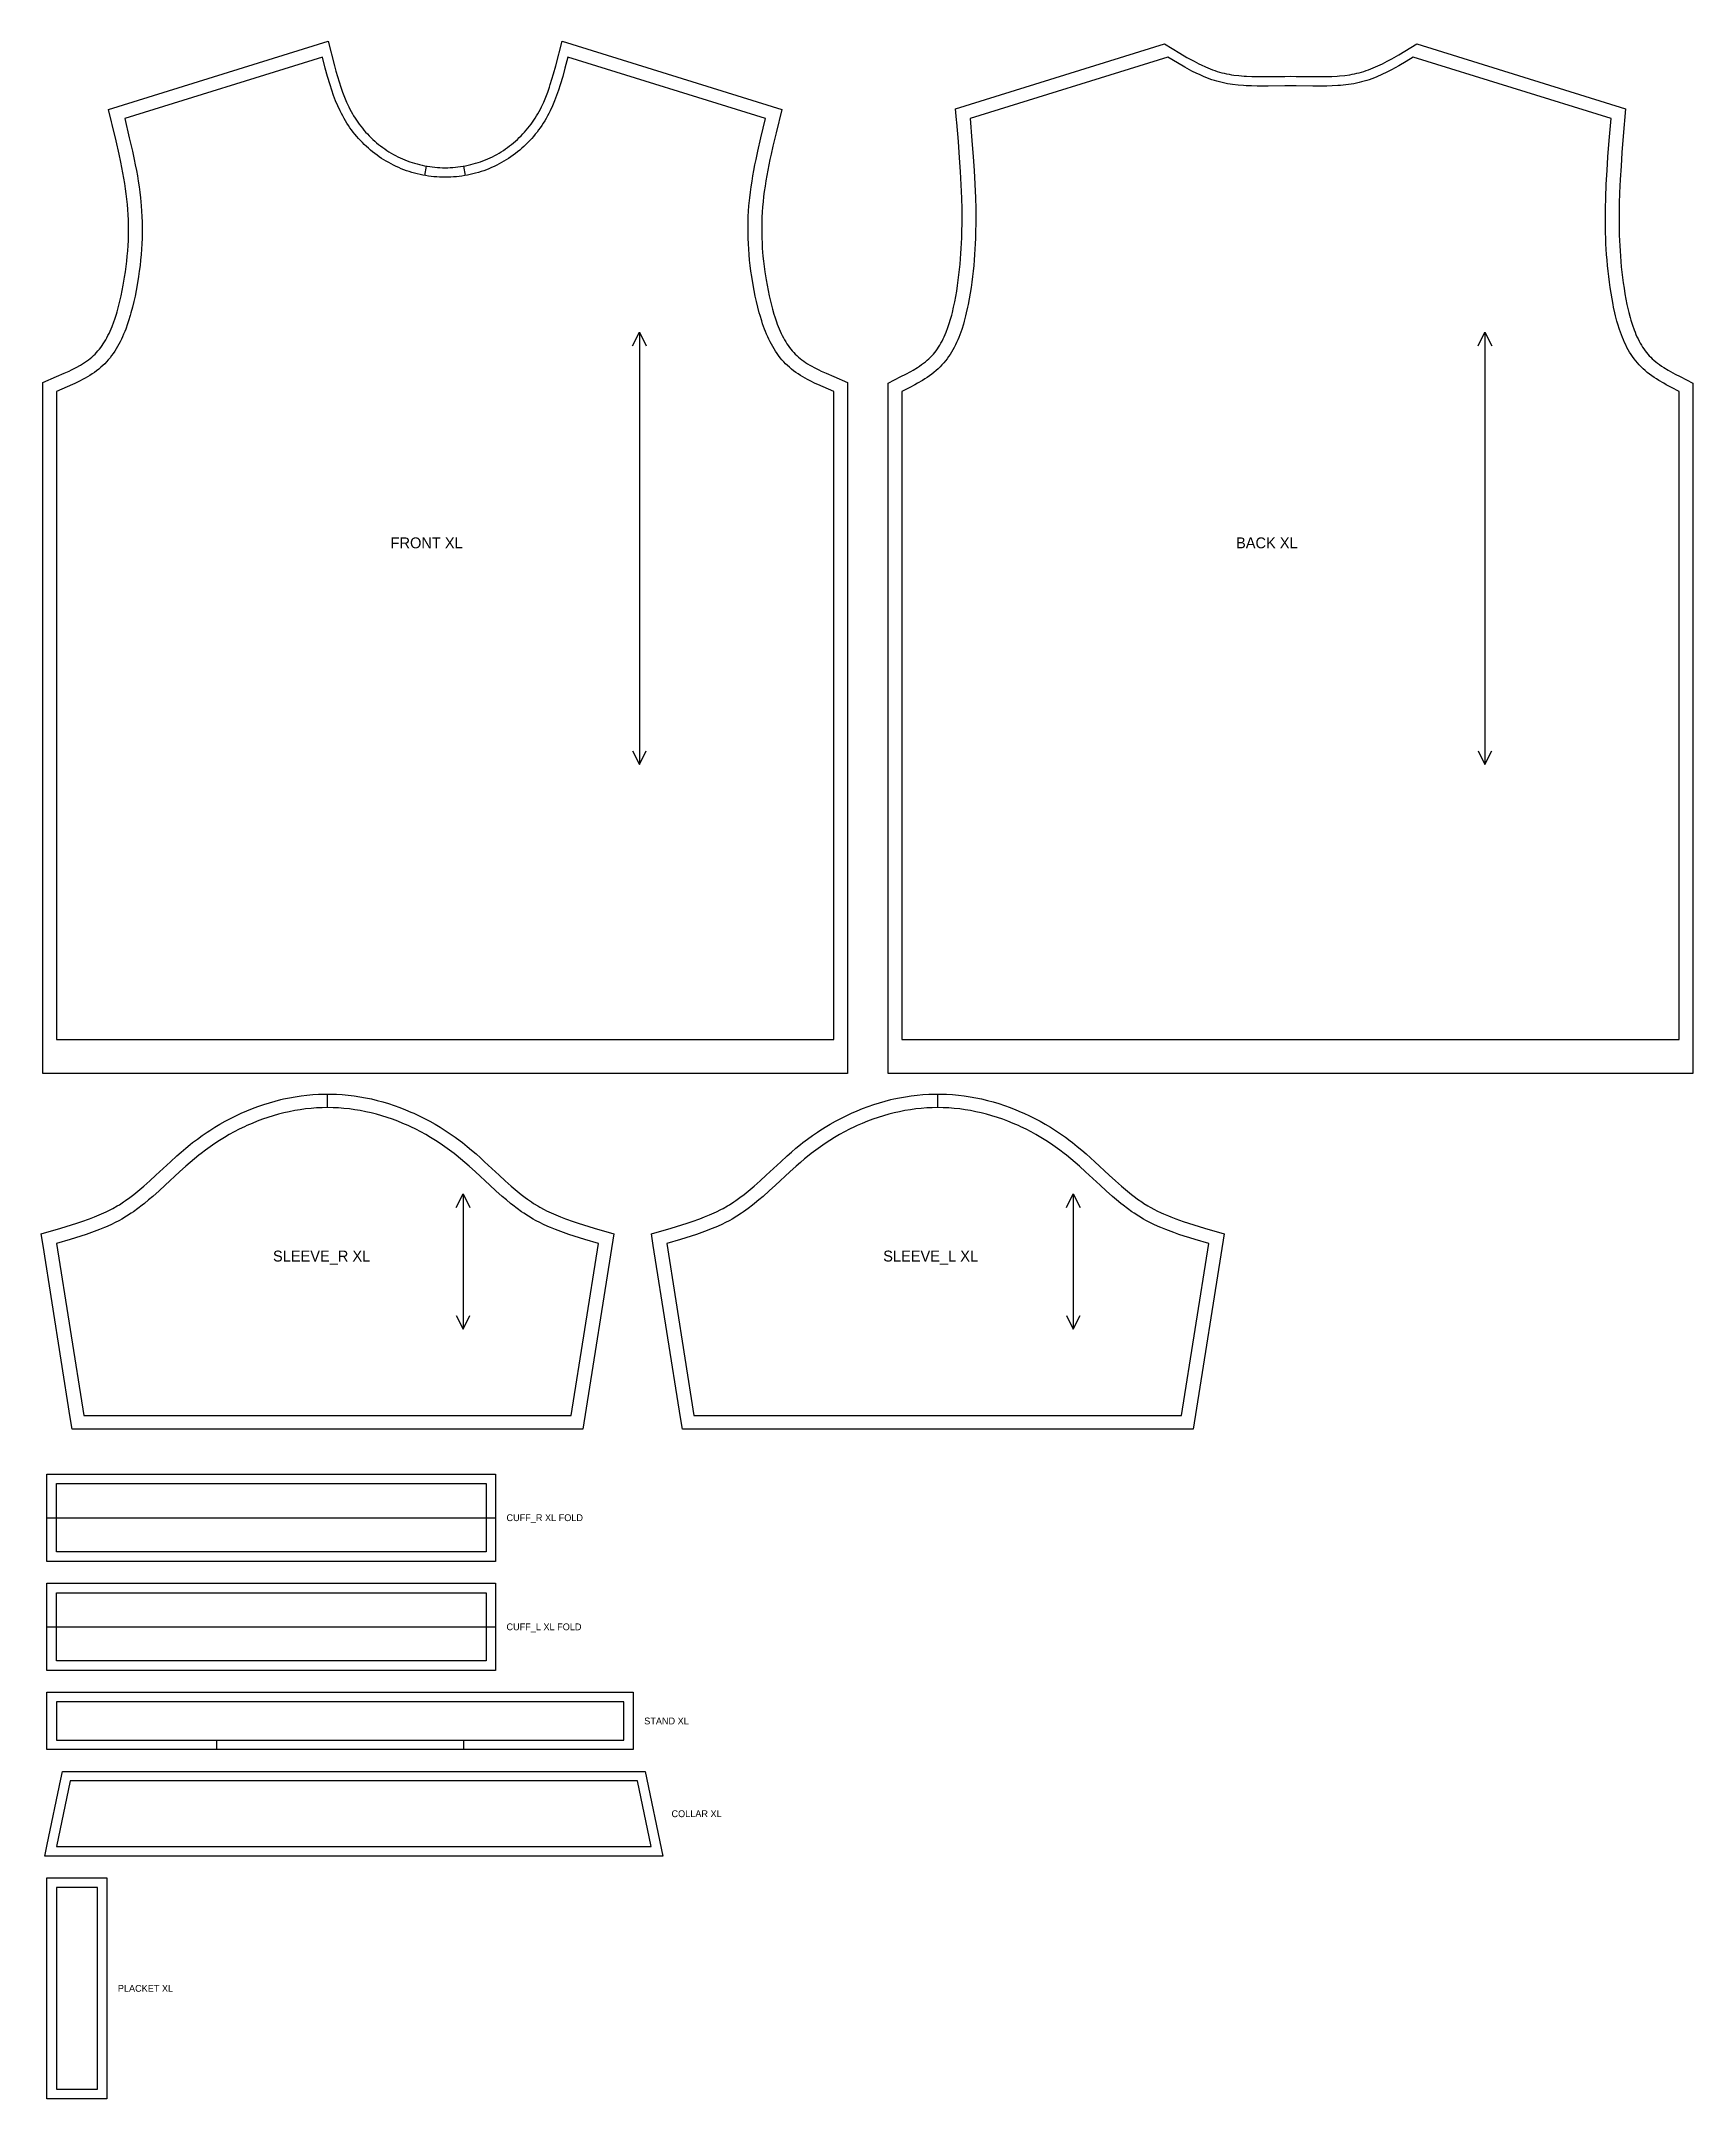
# Model space of a CAD drawing. Extents: x 24 to 1235, y 28 to 1536.
import ezdxf

# ---------------------------------------------------------------- set-up
doc = ezdxf.new("R2010")
doc.units = 0
for name, color, linetype in [('CUT', 7, 'CONTINUOUS'), ('FOLD', 6, 'CONTINUOUS'), ('GRAIN', 3, 'CONTINUOUS'), ('NOTCH', 1, 'CONTINUOUS'), ('SEW', 5, 'CONTINUOUS'), ('TEXT', 2, 'CONTINUOUS')]:
    doc.layers.add(name, color=color, linetype=linetype)

msp = doc.modelspace()

# ---------------------------------------------------------------- linework, layer by layer
at = {"layer": 'CUT'}
for points in [[(75.286, 1477.224), (73.051, 1486.362), (234.184, 1536.369), (238.888, 1518.279), (239.97, 1514.3), (241.088, 1510.37), (242.256, 1506.497), (243.488, 1502.688), (244.795, 1498.95), (246.191, 1495.292), (247.689, 1491.718), (249.3, 1488.235), (250.152, 1486.53), (251.036, 1484.849), (251.956, 1483.194), (252.911, 1481.564), (253.906, 1479.957), (254.906, 1478.428), (255.948, 1476.916), (257.028, 1475.425), (258.147, 1473.956), (259.304, 1472.509), (260.496, 1471.087), (261.724, 1469.691), (262.986, 1468.32), (264.281, 1466.977), (265.609, 1465.663), (266.968, 1464.379), (268.357, 1463.125), (269.775, 1461.903), (271.221, 1460.715), (272.694, 1459.56), (274.193, 1458.44), (275.716, 1457.356), (277.264, 1456.31), (278.834, 1455.301), (280.425, 1454.332), (282.037, 1453.402), (283.669, 1452.514), (285.317, 1451.668), (287.022, 1450.846), (288.745, 1450.068), (290.487, 1449.334), (292.246, 1448.644), (294.021, 1447.997), (295.813, 1447.394), (297.618, 1446.835), (299.437, 1446.32), (301.268, 1445.85), (303.11, 1445.424), (304.962, 1445.042), (306.823, 1444.704), (308.691, 1444.412), (310.566, 1444.164), (312.447, 1443.961), (314.331, 1443.803), (316.219, 1443.69), (318.109, 1443.623), (320, 1443.6), (321.891, 1443.623), (323.781, 1443.69), (325.669, 1443.803), (327.553, 1443.961), (329.434, 1444.164), (331.309, 1444.412), (333.177, 1444.704), (335.038, 1445.042), (336.89, 1445.424), (338.732, 1445.85), (340.563, 1446.32), (342.382, 1446.835), (344.187, 1447.394), (345.979, 1447.997), (347.754, 1448.644), (349.513, 1449.334), (351.255, 1450.068), (352.978, 1450.846), (354.683, 1451.668), (356.331, 1452.514), (357.963, 1453.402), (359.575, 1454.332), (361.166, 1455.301), (362.736, 1456.31), (364.284, 1457.356), (365.807, 1458.44), (367.306, 1459.56), (368.779, 1460.715), (370.225, 1461.903), (371.643, 1463.125), (373.032, 1464.379), (374.391, 1465.663), (375.719, 1466.977), (377.014, 1468.32), (378.276, 1469.691), (379.504, 1471.087), (380.696, 1472.509), (381.853, 1473.956), (382.972, 1475.425), (384.052, 1476.916), (385.094, 1478.428), (386.094, 1479.957), (387.089, 1481.564), (388.044, 1483.194), (388.964, 1484.849), (389.848, 1486.53), (390.7, 1488.235), (392.311, 1491.718), (393.809, 1495.292), (395.205, 1498.95), (396.512, 1502.688), (397.137, 1504.584), (398.335, 1508.426), (399.476, 1512.329), (401.112, 1518.279), (405.816, 1536.369), (566.949, 1486.362), (562.771, 1469.258), (560.421, 1459.365), (559.081, 1453.464), (558.228, 1449.544), (556.639, 1441.738), (555.912, 1437.853), (555.237, 1433.979), (554.618, 1430.116), (554.06, 1426.265), (553.566, 1422.425), (553.143, 1418.597), (552.795, 1414.81), (552.523, 1411.052), (552.323, 1407.291), (552.193, 1403.525), (552.135, 1399.752), (552.146, 1395.971), (552.228, 1392.182), (552.379, 1388.383), (552.599, 1384.573), (553.058, 1378.834), (553.449, 1374.992), (553.908, 1371.135), (554.435, 1367.263), (555.35, 1361.422), (556.044, 1357.506), (556.804, 1353.571), (557.629, 1349.63), (558.522, 1345.717), (559.491, 1341.848), (560.006, 1339.936), (561.102, 1336.167), (561.684, 1334.314), (562.921, 1330.683), (563.576, 1328.909), (564.966, 1325.455), (565.7, 1323.779), (566.462, 1322.139), (567.251, 1320.538), (568.068, 1318.977), (568.914, 1317.458), (569.788, 1315.983), (570.69, 1314.553), (571.621, 1313.169), (572.582, 1311.833), (573.573, 1310.546), (574.593, 1309.307), (575.644, 1308.119), (576.727, 1306.981), (577.841, 1305.894), (579.032, 1304.819), (580.278, 1303.776), (581.582, 1302.76), (582.944, 1301.769), (584.363, 1300.801), (585.837, 1299.855), (587.363, 1298.93), (588.941, 1298.024), (590.567, 1297.136), (593.953, 1295.407), (595.708, 1294.563), (599.326, 1292.904), (604.981, 1290.456), (615, 1286.25), (615, 779.6), (25, 779.6), (25, 1286.25), (35.019, 1290.456), (40.674, 1292.904), (44.292, 1294.563), (46.047, 1295.407), (49.433, 1297.136), (52.637, 1298.93), (54.163, 1299.855), (55.637, 1300.801), (57.056, 1301.769), (58.418, 1302.76), (59.722, 1303.776), (60.968, 1304.819), (62.159, 1305.894), (63.273, 1306.981), (64.356, 1308.119), (65.407, 1309.307), (66.427, 1310.546), (67.418, 1311.833), (68.379, 1313.169), (69.31, 1314.553), (70.212, 1315.983), (71.086, 1317.458), (71.932, 1318.977), (72.749, 1320.538), (73.538, 1322.139), (75.034, 1325.455), (75.742, 1327.166), (77.079, 1330.683), (77.71, 1332.485), (78.898, 1336.167), (79.457, 1338.041), (80.509, 1341.848), (81.478, 1345.717), (82.371, 1349.63), (83.196, 1353.571), (83.956, 1357.506), (84.972, 1363.373), (85.565, 1367.263), (86.092, 1371.135), (86.551, 1374.992), (86.942, 1378.834), (87.265, 1382.663), (87.52, 1386.479), (87.705, 1390.284), (87.821, 1394.078), (87.868, 1397.863), (87.845, 1401.639), (87.751, 1405.409), (87.586, 1409.172), (87.35, 1412.931), (87.042, 1416.686), (86.654, 1420.51), (86.195, 1424.344), (85.669, 1428.189), (85.08, 1432.046), (84.432, 1435.914), (83.731, 1439.794), (82.98, 1443.686), (82.185, 1447.588), (80.919, 1453.464), (78.654, 1463.314), (75.775, 1475.228)], [(695.035, 1478.761), (694.361, 1486.769), (847.465, 1534.284), (858.842, 1527.47), (864.032, 1524.447), (869.183, 1521.601), (872.601, 1519.834), (874.307, 1518.997), (877.713, 1517.426), (879.414, 1516.697), (882.813, 1515.361), (884.513, 1514.759), (886.213, 1514.202), (887.916, 1513.693), (889.628, 1513.23), (891.359, 1512.811), (893.109, 1512.432), (894.879, 1512.093), (896.668, 1511.791), (898.476, 1511.524), (902.147, 1511.09), (905.89, 1510.776), (907.787, 1510.659), (911.63, 1510.495), (915.535, 1510.412), (919.496, 1510.391), (923.509, 1510.415), (935.821, 1510.579), (940, 1510.6), (944.179, 1510.579), (956.491, 1510.415), (960.504, 1510.391), (966.425, 1510.444), (970.299, 1510.566), (974.11, 1510.776), (975.99, 1510.919), (979.698, 1511.291), (983.332, 1511.791), (985.121, 1512.093), (986.891, 1512.432), (988.641, 1512.811), (990.372, 1513.23), (992.084, 1513.693), (993.787, 1514.202), (995.487, 1514.759), (997.187, 1515.361), (998.886, 1516.008), (1002.287, 1517.426), (1005.693, 1518.997), (1007.399, 1519.834), (1010.817, 1521.601), (1014.248, 1523.475), (1019.423, 1526.447), (1032.535, 1534.284), (1185.639, 1486.769), (1183.961, 1466.74), (1183.015, 1454.772), (1182.309, 1444.848), (1181.71, 1434.975), (1181.248, 1425.16), (1180.997, 1417.353), (1180.888, 1411.527), (1180.857, 1407.654), (1180.9, 1399.924), (1181.032, 1394.134), (1181.171, 1390.273), (1181.353, 1386.411), (1181.579, 1382.544), (1181.851, 1378.671), (1182.171, 1374.79), (1182.541, 1370.898), (1182.963, 1366.994), (1183.438, 1363.076), (1183.968, 1359.141), (1184.555, 1355.188), (1185.201, 1351.213), (1185.91, 1347.242), (1186.689, 1343.303), (1187.546, 1339.413), (1188.007, 1337.493), (1188.999, 1333.711), (1189.531, 1331.854), (1190.673, 1328.219), (1191.924, 1324.704), (1192.591, 1322.996), (1193.287, 1321.325), (1194.013, 1319.692), (1194.769, 1318.099), (1195.555, 1316.547), (1196.372, 1315.039), (1197.22, 1313.576), (1198.099, 1312.159), (1199.011, 1310.79), (1199.954, 1309.468), (1200.931, 1308.195), (1201.941, 1306.972), (1202.987, 1305.798), (1204.065, 1304.677), (1205.243, 1303.546), (1206.482, 1302.445), (1207.786, 1301.366), (1209.155, 1300.307), (1210.586, 1299.266), (1212.077, 1298.243), (1213.625, 1297.234), (1216.879, 1295.257), (1218.578, 1294.284), (1222.102, 1292.357), (1225.768, 1290.44), (1235, 1285.725), (1235, 779.6), (645, 779.6), (645, 1285.725), (654.232, 1290.44), (657.898, 1292.357), (661.422, 1294.284), (663.121, 1295.257), (666.375, 1297.234), (667.923, 1298.243), (669.414, 1299.266), (670.845, 1300.307), (672.214, 1301.366), (673.518, 1302.445), (674.757, 1303.546), (675.935, 1304.677), (677.013, 1305.798), (678.059, 1306.972), (679.069, 1308.195), (680.046, 1309.468), (680.989, 1310.79), (681.901, 1312.159), (682.78, 1313.576), (683.628, 1315.039), (684.445, 1316.547), (685.231, 1318.099), (685.987, 1319.692), (686.713, 1321.325), (687.409, 1322.996), (688.715, 1326.445), (689.911, 1330.022), (690.469, 1331.854), (691.509, 1335.591), (691.993, 1337.493), (692.893, 1341.351), (693.71, 1345.267), (694.452, 1349.224), (695.13, 1353.205), (695.746, 1357.167), (696.304, 1361.111), (696.806, 1365.037), (697.254, 1368.948), (697.65, 1372.845), (697.995, 1376.732), (698.291, 1380.609), (698.54, 1384.478), (698.744, 1388.343), (698.904, 1392.204), (699.022, 1396.063), (699.14, 1403.787), (699.143, 1407.654), (699.084, 1413.467), (698.892, 1421.251), (698.493, 1431.042), (697.945, 1440.893), (697.278, 1450.797), (696.363, 1462.744), (695.204, 1476.754)], [(25.124, 653.432), (23.739, 662.155), (38.198, 666.339), (46.028, 668.682), (49.87, 669.889), (53.655, 671.133), (59.21, 673.088), (62.822, 674.464), (66.355, 675.908), (69.802, 677.427), (71.492, 678.217), (74.8, 679.866), (76.418, 680.725), (79.579, 682.521), (81.123, 683.459), (84.18, 685.438), (85.696, 686.476), (88.704, 688.645), (91.689, 690.931), (93.174, 692.115), (96.134, 694.556), (99.087, 697.089), (103.514, 701.033), (107.962, 705.118), (118.559, 714.966), (123.261, 719.222), (126.472, 722.039), (129.753, 724.824), (133.116, 727.564), (134.845, 728.924), (138.353, 731.583), (141.924, 734.155), (145.556, 736.64), (147.394, 737.849), (151.113, 740.197), (154.889, 742.453), (158.72, 744.613), (160.655, 745.657), (164.565, 747.67), (166.539, 748.639), (170.525, 750.501), (174.558, 752.259), (178.638, 753.91), (182.763, 755.453), (186.93, 756.886), (191.137, 758.205), (195.281, 759.382), (199.458, 760.447), (201.559, 760.936), (205.782, 761.828), (210.032, 762.601), (214.306, 763.252), (218.601, 763.778), (222.914, 764.178), (227.24, 764.447), (231.578, 764.583), (235.922, 764.583), (240.26, 764.447), (244.586, 764.178), (248.899, 763.778), (253.194, 763.252), (257.468, 762.601), (261.718, 761.828), (265.941, 760.936), (270.135, 759.929), (274.295, 758.808), (278.471, 757.56), (282.659, 756.184), (286.805, 754.695), (290.907, 753.098), (294.964, 751.393), (296.975, 750.501), (300.961, 748.639), (304.896, 746.676), (308.78, 744.613), (312.611, 742.453), (316.387, 740.197), (320.106, 737.849), (323.768, 735.409), (327.369, 732.88), (330.909, 730.264), (332.655, 728.924), (336.076, 726.201), (339.397, 723.437), (342.642, 720.634), (345.82, 717.806), (348.941, 714.966), (359.538, 705.118), (363.986, 701.033), (368.413, 697.089), (371.366, 694.556), (374.326, 692.115), (375.811, 690.931), (378.796, 688.645), (380.297, 687.546), (383.32, 685.438), (384.844, 684.432), (387.921, 682.521), (389.49, 681.61), (392.7, 679.866), (394.342, 679.03), (397.698, 677.427), (399.41, 676.657), (402.901, 675.177), (404.678, 674.464), (408.29, 673.088), (413.845, 671.133), (417.63, 669.889), (421.472, 668.682), (429.302, 666.339), (443.761, 662.155), (421.038, 519), (46.462, 519), (45.124, 527.432)], [(472.624, 653.432), (471.239, 662.155), (485.698, 666.339), (493.528, 668.682), (497.37, 669.889), (501.155, 671.133), (506.71, 673.088), (510.322, 674.464), (513.855, 675.908), (517.302, 677.427), (518.992, 678.217), (522.3, 679.866), (523.918, 680.725), (527.079, 682.521), (528.623, 683.459), (531.68, 685.438), (533.196, 686.476), (536.204, 688.645), (539.189, 690.931), (540.674, 692.115), (543.634, 694.556), (546.587, 697.089), (551.014, 701.033), (555.462, 705.118), (566.059, 714.966), (570.761, 719.222), (573.972, 722.039), (577.253, 724.824), (580.616, 727.564), (582.345, 728.924), (585.853, 731.583), (589.424, 734.155), (593.056, 736.64), (594.894, 737.849), (598.613, 740.197), (602.389, 742.453), (606.22, 744.613), (608.155, 745.657), (612.065, 747.67), (614.039, 748.639), (618.025, 750.501), (622.058, 752.259), (626.138, 753.91), (630.263, 755.453), (634.43, 756.886), (638.637, 758.205), (642.781, 759.382), (646.958, 760.447), (649.059, 760.936), (653.282, 761.828), (657.532, 762.601), (661.806, 763.252), (666.101, 763.778), (670.414, 764.178), (674.74, 764.447), (679.078, 764.583), (683.422, 764.583), (687.76, 764.447), (692.086, 764.178), (696.399, 763.778), (700.694, 763.252), (704.968, 762.601), (709.218, 761.828), (713.441, 760.936), (717.635, 759.929), (721.795, 758.808), (725.971, 757.56), (730.159, 756.184), (734.305, 754.695), (738.407, 753.098), (742.464, 751.393), (744.475, 750.501), (748.461, 748.639), (752.396, 746.676), (756.28, 744.613), (760.111, 742.453), (763.887, 740.197), (767.606, 737.849), (771.268, 735.409), (774.869, 732.88), (778.409, 730.264), (780.155, 728.924), (783.576, 726.201), (786.897, 723.437), (790.142, 720.634), (793.32, 717.806), (796.441, 714.966), (807.038, 705.118), (811.486, 701.033), (815.913, 697.089), (818.866, 694.556), (821.826, 692.115), (823.311, 690.931), (826.296, 688.645), (827.797, 687.546), (830.82, 685.438), (832.344, 684.432), (835.421, 682.521), (836.99, 681.61), (840.2, 679.866), (841.842, 679.03), (845.198, 677.427), (846.91, 676.657), (850.401, 675.177), (852.178, 674.464), (855.79, 673.088), (861.345, 671.133), (865.13, 669.889), (868.972, 668.682), (876.802, 666.339), (891.261, 662.155), (868.538, 519), (493.962, 519), (492.624, 527.432)], [(28, 486), (357, 486), (357, 422), (28, 422)], [(28, 406), (357, 406), (357, 342), (28, 342)], [(28, 319), (28, 326), (458, 326), (458, 284), (28, 284), (28, 291)], [(38.147, 262.428), (39.308, 268), (466.692, 268), (479.609, 206), (26.391, 206), (28.147, 214.428)], [(28, 183), (28, 190), (72, 190), (72, 28), (28, 28), (28, 35)]]:
    msp.add_lwpolyline(points, close=True, dxfattribs=at)
at = {"layer": 'FOLD'}
for points in [[(28, 454), (357, 454)], [(28, 374), (357, 374)]]:
    msp.add_lwpolyline(points, dxfattribs=at)
at = {"layer": 'GRAIN'}
for points in [[(457.5, 1313), (462.5, 1323), (467.5, 1313)], [(462.5, 1323), (462.5, 1006.2)], [(1077.5, 1313), (1082.5, 1323), (1087.5, 1313)], [(1082.5, 1323), (1082.5, 1006.2)], [(457.5, 1016.2), (462.5, 1006.2), (467.5, 1016.2)], [(1077.5, 1016.2), (1082.5, 1006.2), (1087.5, 1016.2)], [(328.125, 681.432), (333.125, 691.432), (338.125, 681.432)], [(333.125, 691.432), (333.125, 592.168)], [(775.625, 681.432), (780.625, 691.432), (785.625, 681.432)], [(780.625, 691.432), (780.625, 592.168)], [(328.125, 602.168), (333.125, 592.168), (338.125, 602.168)], [(775.625, 602.168), (780.625, 592.168), (785.625, 602.168)]]:
    msp.add_lwpolyline(points, dxfattribs=at)
at = {"layer": 'NOTCH'}
for points in [[(305.051, 1437.912), (306.272, 1444.805)], [(334.949, 1437.912), (333.728, 1444.805)], [(233.75, 754.6), (233.75, 764.6)], [(681.25, 754.6), (681.25, 764.6)], [(152.437, 291), (152.437, 284)], [(333.563, 291), (333.563, 284)]]:
    msp.add_lwpolyline(points, dxfattribs=at)
at = {"layer": 'SEW'}
for points in [[(85, 1479.6), (88.385, 1465.618), (90.682, 1455.628), (91.974, 1449.631), (92.789, 1445.632), (93.56, 1441.632), (94.284, 1437.631), (94.954, 1433.628), (95.566, 1429.624), (96.114, 1425.618), (96.594, 1421.61), (97.171, 1415.627), (97.457, 1411.68), (97.668, 1407.729), (97.804, 1403.774), (97.865, 1399.814), (97.853, 1395.848), (97.767, 1391.875), (97.609, 1387.895), (97.379, 1383.907), (97.077, 1379.91), (96.704, 1375.902), (96.26, 1371.884), (95.746, 1367.854), (95.162, 1363.811), (94.158, 1357.722), (93.403, 1353.645), (92.579, 1349.549), (91.683, 1345.444), (90.704, 1341.346), (89.633, 1337.273), (89.06, 1335.25), (87.832, 1331.242), (87.176, 1329.261), (85.771, 1325.355), (85.02, 1323.433), (84.235, 1321.536), (83.414, 1319.665), (82.558, 1317.821), (81.664, 1316.008), (80.731, 1314.226), (79.758, 1312.478), (78.744, 1310.766), (77.687, 1309.092), (76.587, 1307.457), (75.442, 1305.865), (74.25, 1304.316), (73.012, 1302.814), (71.725, 1301.359), (70.388, 1299.953), (69, 1298.6), (67.529, 1297.272), (66.006, 1295.997), (64.434, 1294.772), (62.817, 1293.595), (61.156, 1292.462), (59.456, 1291.37), (57.718, 1290.317), (55.946, 1289.299), (54.142, 1288.314), (52.309, 1287.358), (48.57, 1285.524), (46.669, 1284.639), (42.817, 1282.92), (35, 1279.6), (35, 804.6), (605, 804.6), (605, 1279.6), (597.183, 1282.92), (593.331, 1284.639), (591.43, 1285.524), (587.691, 1287.358), (585.858, 1288.314), (584.054, 1289.299), (582.282, 1290.317), (580.544, 1291.37), (578.844, 1292.462), (577.183, 1293.595), (575.566, 1294.772), (573.994, 1295.997), (572.471, 1297.272), (571, 1298.6), (569.612, 1299.953), (568.275, 1301.359), (566.988, 1302.814), (565.75, 1304.316), (564.558, 1305.865), (563.413, 1307.457), (562.313, 1309.092), (561.256, 1310.766), (560.242, 1312.478), (559.269, 1314.226), (558.336, 1316.008), (557.442, 1317.821), (556.586, 1319.665), (555.765, 1321.536), (554.98, 1323.433), (554.229, 1325.355), (552.824, 1329.261), (552.168, 1331.242), (550.94, 1335.25), (550.367, 1337.273), (549.296, 1341.346), (548.317, 1345.444), (547.421, 1349.549), (546.597, 1353.645), (545.842, 1357.722), (544.838, 1363.811), (544.254, 1367.854), (543.74, 1371.884), (543.296, 1375.902), (542.923, 1379.91), (542.621, 1383.907), (542.391, 1387.895), (542.233, 1391.875), (542.147, 1395.848), (542.135, 1399.814), (542.196, 1403.774), (542.332, 1407.729), (542.543, 1411.68), (542.829, 1415.627), (543.406, 1421.61), (543.886, 1425.618), (544.434, 1429.624), (545.046, 1433.628), (545.716, 1437.631), (546.44, 1441.632), (547.211, 1445.632), (548.026, 1449.631), (549.318, 1455.628), (551.615, 1465.618), (555, 1479.6), (410, 1524.6), (407.875, 1516.472), (406.209, 1510.413), (404.426, 1504.413), (403.148, 1500.459), (401.78, 1496.55), (400.309, 1492.694), (398.718, 1488.899), (396.994, 1485.171), (396.077, 1483.335), (395.121, 1481.519), (394.124, 1479.724), (393.084, 1477.951), (392, 1476.2), (390.906, 1474.526), (389.769, 1472.876), (388.59, 1471.25), (387.371, 1469.649), (386.112, 1468.075), (384.815, 1466.527), (383.48, 1465.008), (382.108, 1463.519), (380.7, 1462.06), (379.258, 1460.632), (377.782, 1459.237), (376.273, 1457.875), (374.733, 1456.548), (373.162, 1455.256), (371.561, 1454.001), (369.931, 1452.783), (368.273, 1451.605), (366.589, 1450.465), (364.879, 1449.367), (363.144, 1448.31), (361.385, 1447.296), (359.603, 1446.326), (357.8, 1445.4), (355.938, 1444.502), (354.054, 1443.652), (352.152, 1442.851), (350.231, 1442.097), (348.293, 1441.391), (346.339, 1440.733), (344.37, 1440.124), (342.388, 1439.562), (340.392, 1439.05), (338.386, 1438.585), (336.369, 1438.169), (334.343, 1437.802), (332.309, 1437.484), (330.268, 1437.214), (328.221, 1436.993), (326.17, 1436.821), (324.115, 1436.698), (322.058, 1436.625), (320, 1436.6), (317.942, 1436.625), (315.885, 1436.698), (313.83, 1436.821), (311.779, 1436.993), (309.732, 1437.214), (307.691, 1437.484), (305.657, 1437.802), (303.631, 1438.169), (301.614, 1438.585), (299.608, 1439.05), (297.612, 1439.562), (295.63, 1440.124), (293.661, 1440.733), (291.707, 1441.391), (289.769, 1442.097), (287.848, 1442.851), (285.946, 1443.652), (284.062, 1444.502), (282.2, 1445.4), (280.397, 1446.326), (278.615, 1447.296), (276.856, 1448.31), (275.121, 1449.367), (273.411, 1450.465), (271.727, 1451.605), (270.069, 1452.783), (268.439, 1454.001), (266.838, 1455.256), (265.267, 1456.548), (263.727, 1457.875), (262.218, 1459.237), (260.742, 1460.632), (259.3, 1462.06), (257.892, 1463.519), (256.52, 1465.008), (255.185, 1466.527), (253.888, 1468.075), (252.629, 1469.649), (251.41, 1471.25), (250.231, 1472.876), (249.094, 1474.526), (248, 1476.2), (246.916, 1477.951), (245.876, 1479.724), (244.879, 1481.519), (243.923, 1483.335), (243.006, 1485.171), (241.282, 1488.899), (239.691, 1492.694), (238.22, 1496.55), (236.852, 1500.459), (235.574, 1504.413), (233.791, 1510.413), (232.125, 1516.472), (230, 1524.6)], [(705, 1479.6), (706.331, 1463.544), (707.252, 1451.517), (707.926, 1441.511), (708.481, 1431.528), (708.887, 1421.573), (709.082, 1413.634), (709.143, 1407.691), (709.14, 1403.731), (709.019, 1395.809), (708.897, 1391.844), (708.733, 1387.873), (708.523, 1383.894), (708.266, 1379.907), (707.961, 1375.909), (707.605, 1371.899), (707.197, 1367.874), (706.734, 1363.834), (706.215, 1359.776), (705.637, 1355.698), (705, 1351.6), (704.297, 1347.467), (703.52, 1343.328), (703.1, 1341.26), (702.192, 1337.141), (701.7, 1335.093), (700.635, 1331.03), (700.058, 1329.019), (698.811, 1325.049), (698.137, 1323.093), (697.428, 1321.161), (696.682, 1319.252), (695.897, 1317.371), (695.074, 1315.518), (694.209, 1313.695), (693.302, 1311.905), (692.351, 1310.15), (691.355, 1308.432), (690.313, 1306.752), (689.222, 1305.113), (688.082, 1303.517), (686.891, 1301.966), (685.648, 1300.461), (684.352, 1299.005), (683, 1297.6), (681.543, 1296.201), (680.029, 1294.855), (678.462, 1293.558), (676.846, 1292.308), (675.185, 1291.1), (673.482, 1289.931), (671.742, 1288.797), (669.967, 1287.695), (666.331, 1285.572), (664.477, 1284.544), (660.717, 1282.538), (655, 1279.6), (655, 804.6), (1225, 804.6), (1225, 1279.6), (1219.283, 1282.538), (1215.523, 1284.544), (1213.669, 1285.572), (1210.033, 1287.695), (1208.258, 1288.797), (1206.518, 1289.931), (1204.815, 1291.1), (1203.154, 1292.308), (1201.538, 1293.558), (1199.971, 1294.855), (1198.457, 1296.201), (1197, 1297.6), (1195.648, 1299.005), (1194.352, 1300.461), (1193.109, 1301.966), (1191.918, 1303.517), (1190.778, 1305.113), (1189.687, 1306.752), (1188.645, 1308.432), (1187.649, 1310.15), (1186.698, 1311.905), (1185.791, 1313.695), (1184.926, 1315.518), (1184.103, 1317.371), (1183.318, 1319.252), (1182.572, 1321.161), (1181.863, 1323.093), (1181.189, 1325.049), (1179.942, 1329.019), (1179.365, 1331.03), (1178.3, 1335.093), (1177.808, 1337.141), (1176.9, 1341.26), (1176.48, 1343.328), (1175.703, 1347.467), (1175, 1351.6), (1174.363, 1355.698), (1173.785, 1359.776), (1173.266, 1363.834), (1172.803, 1367.874), (1172.395, 1371.899), (1172.039, 1375.909), (1171.734, 1379.907), (1171.477, 1383.894), (1171.267, 1387.873), (1171.103, 1391.844), (1170.981, 1395.809), (1170.86, 1403.731), (1170.857, 1407.691), (1170.918, 1413.634), (1171.113, 1421.573), (1171.519, 1431.528), (1172.074, 1441.511), (1172.748, 1451.517), (1173.669, 1463.544), (1175, 1479.6), (1030, 1524.6), (1024.725, 1521.447), (1019.433, 1518.365), (1014.106, 1515.422), (1010.528, 1513.572), (1006.92, 1511.837), (1003.28, 1510.236), (1001.446, 1509.493), (999.601, 1508.791), (997.746, 1508.133), (995.879, 1507.522), (994, 1506.96), (992.109, 1506.449), (990.205, 1505.988), (988.29, 1505.574), (986.363, 1505.204), (984.426, 1504.877), (980.52, 1504.34), (976.576, 1503.944), (974.591, 1503.793), (970.597, 1503.573), (966.575, 1503.446), (960.497, 1503.391), (956.42, 1503.416), (944.115, 1503.579), (940, 1503.6), (935.885, 1503.579), (923.58, 1503.416), (919.503, 1503.391), (915.445, 1503.412), (911.41, 1503.499), (907.402, 1503.67), (905.409, 1503.793), (901.448, 1504.125), (897.522, 1504.589), (895.574, 1504.877), (893.637, 1505.204), (891.71, 1505.574), (889.795, 1505.988), (887.891, 1506.449), (886, 1506.96), (884.121, 1507.522), (882.254, 1508.133), (880.399, 1508.791), (878.554, 1509.493), (876.72, 1510.236), (873.08, 1511.837), (871.272, 1512.689), (867.68, 1514.484), (865.894, 1515.422), (862.338, 1517.365), (857.036, 1520.409), (850, 1524.6)], [(35, 655), (55, 529), (412.5, 529), (432.5, 655), (422.503, 657.92), (418.526, 659.125), (414.573, 660.368), (410.649, 661.658), (406.761, 663.006), (402.915, 664.423), (401.01, 665.161), (397.24, 666.701), (395.377, 667.507), (391.697, 669.194), (389.883, 670.079), (386.309, 671.938), (384.55, 672.914), (381.102, 674.964), (377.739, 677.14), (376.085, 678.273), (372.827, 680.622), (369.629, 683.071), (368.049, 684.33), (364.925, 686.906), (361.84, 689.552), (357.269, 693.625), (352.739, 697.785), (342.18, 707.599), (337.592, 711.751), (334.492, 714.471), (331.349, 717.138), (328.156, 719.74), (326.52, 721.027), (323.203, 723.54), (319.829, 725.972), (316.399, 728.319), (312.914, 730.579), (309.378, 732.752), (305.79, 734.835), (302.154, 736.825), (298.471, 738.722), (294.742, 740.523), (292.861, 741.386), (289.068, 743.04), (285.233, 744.592), (281.359, 746.041), (277.447, 747.386), (273.5, 748.624), (269.617, 749.727), (265.706, 750.724), (261.768, 751.612), (257.807, 752.391), (253.828, 753.056), (249.832, 753.605), (245.823, 754.037), (241.804, 754.348), (237.778, 754.537), (233.75, 754.6), (229.722, 754.537), (225.696, 754.348), (221.677, 754.037), (217.668, 753.605), (213.672, 753.056), (209.693, 752.391), (205.732, 751.612), (201.794, 750.724), (197.883, 749.727), (194, 748.624), (190.053, 747.386), (186.141, 746.041), (182.267, 744.592), (178.432, 743.04), (174.639, 741.386), (172.758, 740.523), (169.029, 738.722), (165.346, 736.825), (161.71, 734.835), (158.122, 732.752), (154.586, 730.579), (151.101, 728.319), (147.671, 725.972), (144.297, 723.54), (140.98, 721.027), (139.344, 719.74), (136.151, 717.138), (133.008, 714.471), (129.908, 711.751), (125.32, 707.599), (114.761, 697.785), (110.231, 693.625), (105.66, 689.552), (102.575, 686.906), (99.451, 684.33), (97.871, 683.071), (94.673, 680.622), (91.415, 678.273), (89.761, 677.14), (86.398, 674.964), (82.95, 672.914), (81.191, 671.938), (77.617, 670.079), (75.803, 669.194), (72.123, 667.507), (70.26, 666.701), (66.49, 665.161), (64.585, 664.423), (60.739, 663.006), (56.851, 661.658), (52.927, 660.368), (48.974, 659.125), (44.997, 657.92)], [(482.5, 655), (502.5, 529), (860, 529), (880, 655), (870.003, 657.92), (866.026, 659.125), (862.073, 660.368), (858.149, 661.658), (854.261, 663.006), (850.415, 664.423), (848.51, 665.161), (844.74, 666.701), (842.877, 667.507), (839.197, 669.194), (837.383, 670.079), (833.809, 671.938), (832.05, 672.914), (828.602, 674.964), (825.239, 677.14), (823.585, 678.273), (820.327, 680.622), (817.129, 683.071), (815.549, 684.33), (812.425, 686.906), (809.34, 689.552), (804.769, 693.625), (800.239, 697.785), (789.68, 707.599), (785.092, 711.751), (781.992, 714.471), (778.849, 717.138), (775.656, 719.74), (774.02, 721.027), (770.703, 723.54), (767.329, 725.972), (763.899, 728.319), (760.414, 730.579), (756.878, 732.752), (753.29, 734.835), (749.654, 736.825), (745.971, 738.722), (742.242, 740.523), (740.361, 741.386), (736.568, 743.04), (732.733, 744.592), (728.859, 746.041), (724.947, 747.386), (721, 748.624), (717.117, 749.727), (713.206, 750.724), (709.268, 751.612), (705.307, 752.391), (701.328, 753.056), (697.332, 753.605), (693.323, 754.037), (689.304, 754.348), (685.278, 754.537), (681.25, 754.6), (677.222, 754.537), (673.196, 754.348), (669.177, 754.037), (665.168, 753.605), (661.172, 753.056), (657.193, 752.391), (653.232, 751.612), (649.294, 750.724), (645.383, 749.727), (641.5, 748.624), (637.553, 747.386), (633.641, 746.041), (629.767, 744.592), (625.932, 743.04), (622.139, 741.386), (620.258, 740.523), (616.529, 738.722), (612.846, 736.825), (609.21, 734.835), (605.622, 732.752), (602.086, 730.579), (598.601, 728.319), (595.171, 725.972), (591.797, 723.54), (588.48, 721.027), (586.844, 719.74), (583.651, 717.138), (580.508, 714.471), (577.408, 711.751), (572.82, 707.599), (562.261, 697.785), (557.731, 693.625), (553.16, 689.552), (550.075, 686.906), (546.951, 684.33), (545.371, 683.071), (542.173, 680.622), (538.915, 678.273), (537.261, 677.14), (533.898, 674.964), (530.45, 672.914), (528.691, 671.938), (525.117, 670.079), (523.303, 669.194), (519.623, 667.507), (517.76, 666.701), (513.99, 665.161), (512.085, 664.423), (508.239, 663.006), (504.351, 661.658), (500.427, 660.368), (496.474, 659.125), (492.497, 657.92)], [(35, 479), (350, 479), (350, 429), (35, 429)], [(35, 399), (350, 399), (350, 349), (35, 349)], [(35, 319), (35, 291), (451, 291), (451, 319)], [(45, 261), (35, 213), (471, 213), (461, 261)], [(35, 183), (35, 35), (65, 35), (65, 183)]]:
    msp.add_lwpolyline(points, close=True, dxfattribs=at)

# ---------------------------------------------------------------- texts
at = {"layer": 'TEXT'}
for s, height, p in [('FRONT XL', 8, (280, 1164.6)), ('BACK XL', 8, (900, 1164.6)), ('SLEEVE_R XL', 8, (193.75, 641.8)), ('SLEEVE_L XL', 8, (641.25, 641.8)), ('CUFF_R XL FOLD', 5, (365, 451.5)), ('CUFF_L XL FOLD', 5, (365, 371.5)), ('STAND XL', 5, (466, 302.5)), ('COLLAR XL', 5, (486, 234.5)), ('PLACKET XL', 5, (80, 106.5))]:
    msp.add_text(s, height=height, dxfattribs=at).set_placement(p)

doc.saveas('drawing.dxf')
